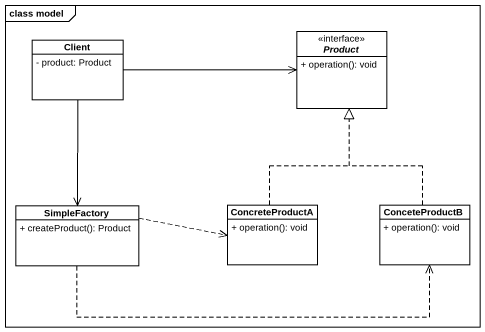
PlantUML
@startuml
mainframe class model
hide circle
hide empty members
skinparam classAttributeIconSize 0
class Client #FFFFFF {
  - product: Product
}
interface Product #FFFFFF {
  + operation(): void
}
class SimpleFactory #FFFFFF {
  + createProduct(): Product
}
class ConcreteProductA #FFFFFF {
  + operation(): void
}
class ConceteProductB #FFFFFF {
  + operation(): void
}
Client -right-> Product
Client --> SimpleFactory
SimpleFactory .right.> ConcreteProductA
SimpleFactory .right.> ConceteProductB
ConcreteProductA .up.|> Product
ConceteProductB .up.|> Product
@enduml
